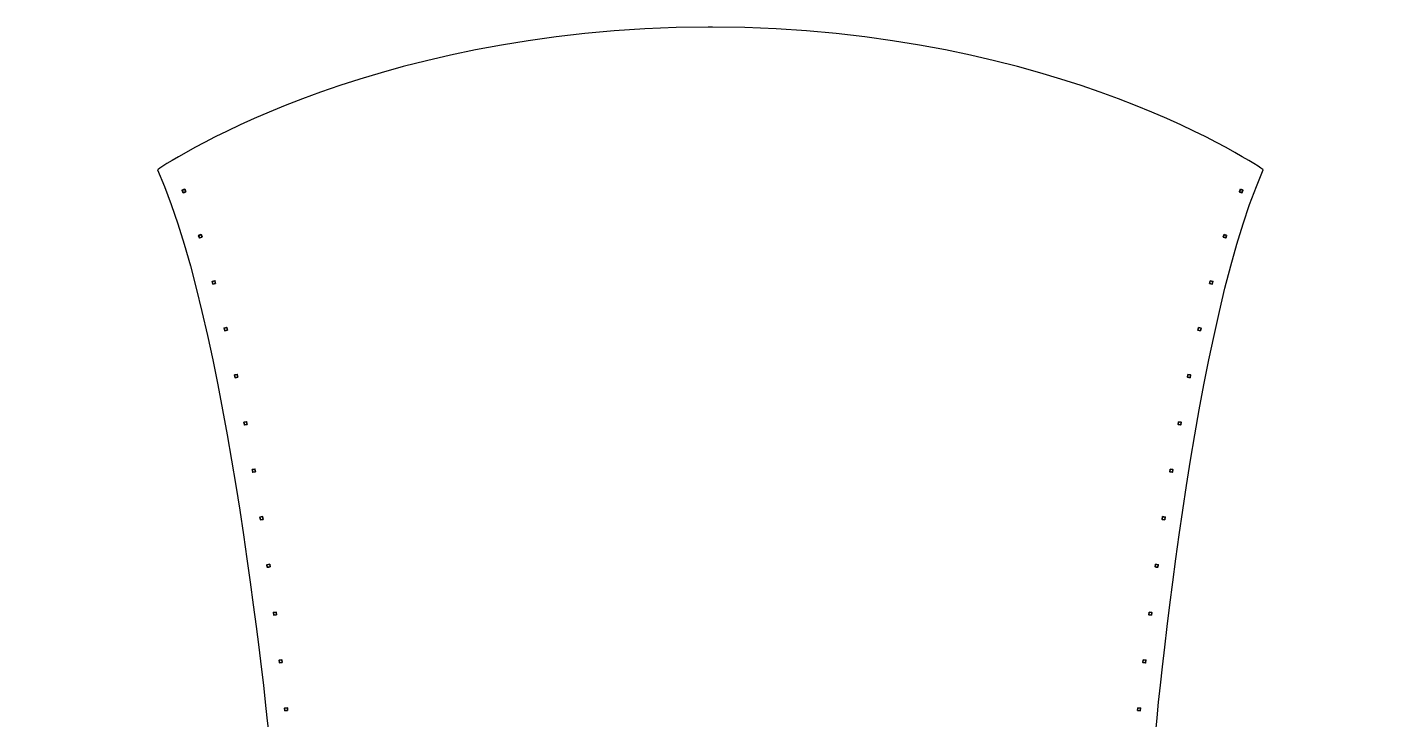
# Model space of a CAD drawing. Header units: millimetres. Extents: x 24 to 984, y -529 to -8.
# Drawn here: x 106.3 to 369.8, y -153 to -18.3 of the extents above; entities that cross this region are included whole.
import ezdxf

# ---------------------------------------------------------------- set-up
doc = ezdxf.new("R2010")
doc.units = ezdxf.units.MM
doc.header["$MEASUREMENT"] = 0
doc.layers.add('基本型', color=7, linetype='Continuous', lineweight=0)

# ---------------------------------------------------------------- blocks, each defined once
blk = doc.blocks.new('Block_1')
at = {"layer": '基本型', "color": 211, "lineweight": 30, "true_color": 0xfc41ff}
blk.add_lwpolyline([(239.12, -19.04)], dxfattribs=at)
blk.add_lwpolyline([(239.12, -19.04)], dxfattribs=at)
blk.add_open_spline([(369.79, -254.32), (369.79, -254.32), (364.02, -169.46), (364.02, -169.46), (364.02, -169.46), (324.9, -163.26), (324.9, -163.26), (324.9, -163.26), (331.87, -78.98), (346.56, -46.01), (346.56, -46.01), (307.17, -18.49), (239.53, -18.27), (239.53, -18.27), (239.54, -18.27), (239.54, -18.27), (239.4, -18.27), (239.26, -18.27), (239.12, -18.27), (238.98, -18.27), (238.84, -18.27), (238.71, -18.27), (238.71, -18.27), (238.71, -18.27), (238.71, -18.27), (171.08, -18.49), (131.68, -46.01), (131.68, -46.01), (146.37, -78.98), (154.04, -163.26), (154.04, -163.26), (154.04, -163.26), (114.22, -169.46), (114.22, -169.46), (114.22, -169.46), (106.33, -254.32), (106.33, -254.32)], degree=3, knots=[0, 0, 0, 0, 1, 1, 1, 2, 2, 2, 3, 3, 3, 4, 4, 4, 5, 5, 5, 6, 6, 6, 7, 7, 7, 8, 8, 8, 9, 9, 9, 10, 10, 10, 11, 11, 11, 12, 12, 12, 12], dxfattribs=at)
blk = doc.blocks.new('Block_0')
at = {"layer": '基本型', "color": 211, "lineweight": 30, "true_color": 0xfc41ff}
blk.add_lwpolyline([(140.4, -117.69)], dxfattribs=at)
at = {"layer": '基本型', "color": 211, "lineweight": 35, "true_color": 0xfc41ff}
for points, knots in [([(137.15, -50.29), (137.15, -50.29), (136.66, -50.49), (136.66, -50.49), (136.66, -50.49), (136.46, -50), (136.46, -50), (136.46, -50), (136.95, -49.8), (136.95, -49.8), (136.95, -49.8), (137.15, -50.29), (137.15, -50.29)], [0, 0, 0, 0, 1, 1, 1, 2, 2, 2, 3, 3, 3, 4, 4, 4, 4]), ([(342.12, -49.8), (342.12, -49.8), (342.61, -50), (342.61, -50), (342.61, -50), (342.41, -50.49), (342.41, -50.49), (342.41, -50.49), (341.92, -50.29), (341.92, -50.29), (341.92, -50.29), (342.12, -49.8), (342.12, -49.8)], [0, 0, 0, 0, 1, 1, 1, 2, 2, 2, 3, 3, 3, 4, 4, 4, 4]), ([(140.32, -59.11), (140.32, -59.11), (139.81, -59.28), (139.81, -59.28), (139.81, -59.28), (139.65, -58.77), (139.65, -58.77), (139.65, -58.77), (140.15, -58.61), (140.15, -58.61), (140.15, -58.61), (140.32, -59.11), (140.32, -59.11)], [0, 0, 0, 0, 1, 1, 1, 2, 2, 2, 3, 3, 3, 4, 4, 4, 4]), ([(338.92, -58.61), (338.92, -58.61), (339.42, -58.77), (339.42, -58.77), (339.42, -58.77), (339.26, -59.28), (339.26, -59.28), (339.26, -59.28), (338.76, -59.11), (338.76, -59.11), (338.76, -59.11), (338.92, -58.61), (338.92, -58.61)], [0, 0, 0, 0, 1, 1, 1, 2, 2, 2, 3, 3, 3, 4, 4, 4, 4]), ([(142.96, -68.11), (142.96, -68.11), (142.45, -68.24), (142.45, -68.24), (142.45, -68.24), (142.31, -67.73), (142.31, -67.73), (142.31, -67.73), (142.82, -67.59), (142.82, -67.59), (142.82, -67.59), (142.96, -68.11), (142.96, -68.11)], [0, 0, 0, 0, 1, 1, 1, 2, 2, 2, 3, 3, 3, 4, 4, 4, 4]), ([(336.25, -67.59), (336.25, -67.59), (336.76, -67.73), (336.76, -67.73), (336.76, -67.73), (336.62, -68.24), (336.62, -68.24), (336.62, -68.24), (336.11, -68.11), (336.11, -68.11), (336.11, -68.11), (336.25, -67.59), (336.25, -67.59)], [0, 0, 0, 0, 1, 1, 1, 2, 2, 2, 3, 3, 3, 4, 4, 4, 4]), ([(145.25, -77.19), (145.25, -77.19), (144.73, -77.31), (144.73, -77.31), (144.73, -77.31), (144.61, -76.8), (144.61, -76.8), (144.61, -76.8), (145.12, -76.68), (145.12, -76.68), (145.12, -76.68), (145.25, -77.19), (145.25, -77.19)], [0, 0, 0, 0, 1, 1, 1, 2, 2, 2, 3, 3, 3, 4, 4, 4, 4]), ([(333.95, -76.68), (333.95, -76.68), (334.46, -76.8), (334.46, -76.8), (334.46, -76.8), (334.34, -77.31), (334.34, -77.31), (334.34, -77.31), (333.83, -77.19), (333.83, -77.19), (333.83, -77.19), (333.95, -76.68), (333.95, -76.68)], [0, 0, 0, 0, 1, 1, 1, 2, 2, 2, 3, 3, 3, 4, 4, 4, 4]), ([(147.26, -86.34), (147.26, -86.34), (146.74, -86.45), (146.74, -86.45), (146.74, -86.45), (146.64, -85.93), (146.64, -85.93), (146.64, -85.93), (147.16, -85.82), (147.16, -85.82), (147.16, -85.82), (147.26, -86.34), (147.26, -86.34)], [0, 0, 0, 0, 1, 1, 1, 2, 2, 2, 3, 3, 3, 4, 4, 4, 4]), ([(331.92, -85.82), (331.92, -85.82), (332.44, -85.93), (332.44, -85.93), (332.44, -85.93), (332.33, -86.45), (332.33, -86.45), (332.33, -86.45), (331.81, -86.34), (331.81, -86.34), (331.81, -86.34), (331.92, -85.82), (331.92, -85.82)], [0, 0, 0, 0, 1, 1, 1, 2, 2, 2, 3, 3, 3, 4, 4, 4, 4]), ([(149.07, -95.54), (149.07, -95.54), (148.55, -95.64), (148.55, -95.64), (148.55, -95.64), (148.45, -95.11), (148.45, -95.11), (148.45, -95.11), (148.97, -95.02), (148.97, -95.02), (148.97, -95.02), (149.07, -95.54), (149.07, -95.54)], [0, 0, 0, 0, 1, 1, 1, 2, 2, 2, 3, 3, 3, 4, 4, 4, 4]), ([(330.1, -95.02), (330.1, -95.02), (330.62, -95.11), (330.62, -95.11), (330.62, -95.11), (330.52, -95.64), (330.52, -95.64), (330.52, -95.64), (330, -95.54), (330, -95.54), (330, -95.54), (330.1, -95.02), (330.1, -95.02)], [0, 0, 0, 0, 1, 1, 1, 2, 2, 2, 3, 3, 3, 4, 4, 4, 4]), ([(150.7, -104.76), (150.7, -104.76), (150.18, -104.85), (150.18, -104.85), (150.18, -104.85), (150.09, -104.33), (150.09, -104.33), (150.09, -104.33), (150.61, -104.24), (150.61, -104.24), (150.61, -104.24), (150.7, -104.76), (150.7, -104.76)], [0, 0, 0, 0, 1, 1, 1, 2, 2, 2, 3, 3, 3, 4, 4, 4, 4]), ([(328.46, -104.24), (328.46, -104.24), (328.98, -104.33), (328.98, -104.33), (328.98, -104.33), (328.89, -104.85), (328.89, -104.85), (328.89, -104.85), (328.37, -104.76), (328.37, -104.76), (328.37, -104.76), (328.46, -104.24), (328.46, -104.24)], [0, 0, 0, 0, 1, 1, 1, 2, 2, 2, 3, 3, 3, 4, 4, 4, 4]), ([(152.18, -114.01), (152.18, -114.01), (151.66, -114.09), (151.66, -114.09), (151.66, -114.09), (151.58, -113.56), (151.58, -113.56), (151.58, -113.56), (152.1, -113.48), (152.1, -113.48), (152.1, -113.48), (152.18, -114.01), (152.18, -114.01)], [0, 0, 0, 0, 1, 1, 1, 2, 2, 2, 3, 3, 3, 4, 4, 4, 4]), ([(326.97, -113.48), (326.97, -113.48), (327.49, -113.56), (327.49, -113.56), (327.49, -113.56), (327.41, -114.09), (327.41, -114.09), (327.41, -114.09), (326.89, -114.01), (326.89, -114.01), (326.89, -114.01), (326.97, -113.48), (326.97, -113.48)], [0, 0, 0, 0, 1, 1, 1, 2, 2, 2, 3, 3, 3, 4, 4, 4, 4]), ([(153.54, -123.24), (153.54, -123.24), (153.28, -123.31), (153.28, -123.31), (153.28, -123.31), (153.01, -123.32), (153.01, -123.32), (153.01, -123.32), (152.94, -122.82), (152.94, -122.82), (152.94, -122.82), (153.47, -122.75), (153.47, -122.75), (153.47, -122.75), (153.54, -123.24), (153.54, -123.24)], [0, 0, 0, 0, 1, 1, 1, 2, 2, 2, 3, 3, 3, 4, 4, 4, 5, 5, 5, 5]), ([(325.61, -122.75), (325.61, -122.75), (326.13, -122.82), (326.13, -122.82), (326.13, -122.82), (326.06, -123.32), (326.06, -123.32), (326.06, -123.32), (325.79, -123.31), (325.79, -123.31), (325.79, -123.31), (325.54, -123.24), (325.54, -123.24), (325.54, -123.24), (325.61, -122.75), (325.61, -122.75)], [0, 0, 0, 0, 1, 1, 1, 2, 2, 2, 3, 3, 3, 4, 4, 4, 5, 5, 5, 5]), ([(154.78, -132.56), (154.78, -132.56), (154.26, -132.62), (154.26, -132.62), (154.26, -132.62), (154.19, -132.1), (154.19, -132.1), (154.19, -132.1), (154.71, -132.03), (154.71, -132.03), (154.71, -132.03), (154.78, -132.56), (154.78, -132.56)], [0, 0, 0, 0, 1, 1, 1, 2, 2, 2, 3, 3, 3, 4, 4, 4, 4]), ([(324.36, -132.03), (324.36, -132.03), (324.88, -132.1), (324.88, -132.1), (324.88, -132.1), (324.82, -132.62), (324.82, -132.62), (324.82, -132.62), (324.29, -132.56), (324.29, -132.56), (324.29, -132.56), (324.36, -132.03), (324.36, -132.03)], [0, 0, 0, 0, 1, 1, 1, 2, 2, 2, 3, 3, 3, 4, 4, 4, 4]), ([(155.92, -141.85), (155.92, -141.85), (155.39, -141.92), (155.39, -141.92), (155.39, -141.92), (155.33, -141.39), (155.33, -141.39), (155.33, -141.39), (155.86, -141.33), (155.86, -141.33), (155.86, -141.33), (155.92, -141.85), (155.92, -141.85)], [0, 0, 0, 0, 1, 1, 1, 2, 2, 2, 3, 3, 3, 4, 4, 4, 4]), ([(323.22, -141.33), (323.22, -141.33), (323.74, -141.39), (323.74, -141.39), (323.74, -141.39), (323.68, -141.92), (323.68, -141.92), (323.68, -141.92), (323.15, -141.85), (323.15, -141.85), (323.15, -141.85), (323.22, -141.33), (323.22, -141.33)], [0, 0, 0, 0, 1, 1, 1, 2, 2, 2, 3, 3, 3, 4, 4, 4, 4]), ([(156.95, -151.17), (156.95, -151.17), (156.42, -151.22), (156.42, -151.22), (156.42, -151.22), (156.37, -150.7), (156.37, -150.7), (156.37, -150.7), (156.9, -150.64), (156.9, -150.64), (156.9, -150.64), (156.95, -151.17), (156.95, -151.17)], [0, 0, 0, 0, 1, 1, 1, 2, 2, 2, 3, 3, 3, 4, 4, 4, 4]), ([(322.18, -150.64), (322.18, -150.64), (322.7, -150.7), (322.7, -150.7), (322.7, -150.7), (322.65, -151.22), (322.65, -151.22), (322.65, -151.22), (322.12, -151.17), (322.12, -151.17), (322.12, -151.17), (322.18, -150.64), (322.18, -150.64)], [0, 0, 0, 0, 1, 1, 1, 2, 2, 2, 3, 3, 3, 4, 4, 4, 4])]:
    blk.add_open_spline(points, degree=3, knots=knots, dxfattribs=at)
at = {"layer": '基本型'}
blk.add_blockref('Block_1', (0, 0), dxfattribs=at)

msp = doc.modelspace()

# ---------------------------------------------------------------- block references
at = {"layer": '基本型'}
msp.add_blockref('Block_0', (0, 0), dxfattribs=at)

doc.saveas('drawing.dxf')
